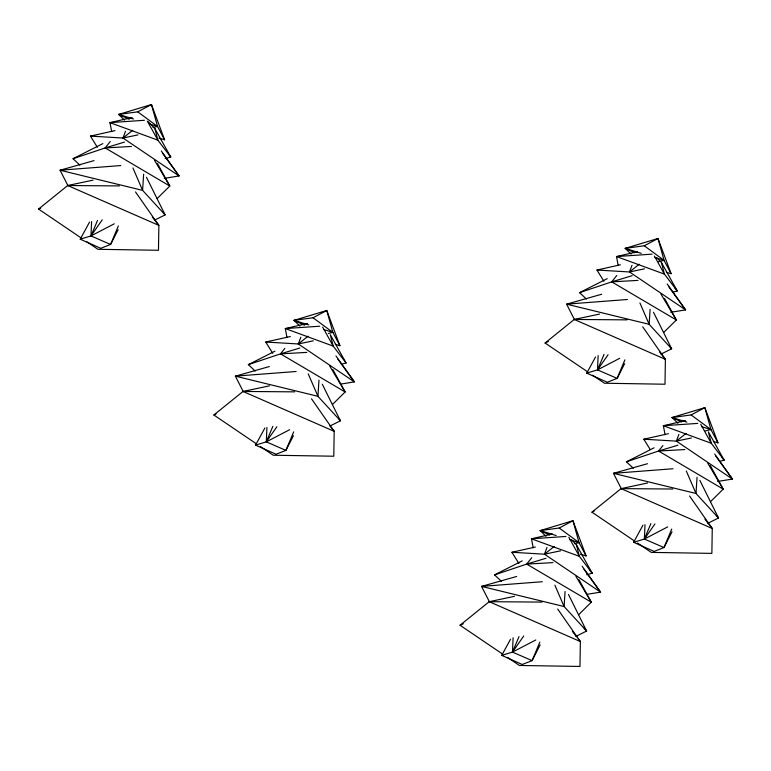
<?xml version="1.0" encoding="UTF-8"?>
<svg xmlns="http://www.w3.org/2000/svg" width="771" height="771" viewBox="0 0 771 771"><rect width="100%" height="100%" fill="white"/><g stroke="black" fill="none" stroke-linecap="round" stroke-linejoin="round"><path stroke-width="1.16" d="M91.604 221.605L90.978 235.936L110.59 244.455L118.098 229.777M266.92 427.539L266.303 441.87L285.916 450.38L293.423 435.702M513.11 637.771L512.484 652.112L532.096 660.622L540.134 644.893M598.132 355.537L597.506 369.878L617.128 378.388L624.626 363.71M644.999 524.704L644.373 539.045L663.985 547.555L672.033 531.826M143.647 174.198L142.606 190.379L165.119 214.887L154.451 220.169M318.972 380.132L317.931 396.313L340.435 420.821L329.766 426.103M565.076 591.521L564.112 606.546L586.615 631.054L575.947 636.335M650.107 309.296L649.143 324.312L671.647 348.82L660.978 354.101M697.042 477.307L696.001 493.479L718.505 517.987L707.845 523.268M97.387 147.309L90.429 136.101L122.974 138.028L125.5 131.321M272.703 353.243L265.744 342.035L298.29 343.962L300.815 337.255M603.915 281.251L596.956 270.043L629.502 271.961L632.027 265.263M518.883 563.476L511.934 552.267L544.471 554.195L546.996 547.497M650.146 449.397L643.824 439.21L676.36 441.128L678.885 434.43M118.358 225.932L110.59 244.455L100.731 248.32L80.232 239.193L89.561 222.048M293.674 431.866L285.916 450.38L276.047 454.254L255.548 445.118L264.887 427.982M624.886 359.864L617.128 378.388L607.259 382.252L586.76 373.125L595.549 356.992M539.854 642.098L532.096 660.622L522.227 664.486L501.728 655.36L510.518 639.226M671.743 529.031L663.985 547.555L654.116 551.419L633.627 542.292L642.956 525.157M97.532 220.429L90.978 235.936L80.232 239.193M272.847 426.363L266.303 441.87L255.548 445.118M604.059 354.371L597.506 369.878L586.76 373.125M519.028 636.605L512.484 652.112L501.728 655.36M650.926 523.538L644.373 539.045L633.627 542.292M102.215 219.86L90.978 235.936L114.281 223.792M276.876 426.739L266.303 441.87L289.597 429.726M608.078 354.747L597.506 369.878L619.749 358.284M523.711 636.036L512.484 652.112L535.778 639.969M654.945 523.914L644.373 539.045L667.676 526.901M79.924 165.139L73.043 158.71L105.193 147.926L110.253 141.517M255.24 371.063L248.358 364.635L280.509 353.86L284.856 348.367M586.452 299.071L579.57 292.643L611.721 281.858L616.79 275.459M501.42 581.305L494.539 574.877L526.689 564.093L531.759 557.693M633.309 468.238L626.428 461.81L658.588 451.025L662.925 445.542M157.149 198.552L169.803 186.042L157.467 163.491M332.465 404.476L345.129 391.976L332.783 369.415M663.677 332.484L676.34 319.975L664.554 298.444M578.645 614.718L591.309 602.209L578.963 579.657M710.534 501.651L723.198 489.142L710.293 465.559M81.09 237.902L38.55 209.076L67.703 185.522L93.031 180.144M256.406 443.826L213.866 415.01L243.029 391.456L269.503 385.837M587.618 371.834L545.078 343.018L574.241 319.454L599.559 314.086M634.475 541.001L591.945 512.175L621.098 488.621L647.573 483.003M502.586 654.068L460.046 625.242L489.209 601.688L514.536 596.32M164.252 178.352L179.055 175.961L122.974 138.028L132.708 130.28M340.705 384.103L354.381 381.896L298.29 343.962L308.034 336.204M670.78 312.284L685.592 309.903L629.502 271.961L639.246 264.212M717.637 481.451L732.45 479.07L676.36 441.128L686.103 433.379M586.885 594.335L600.561 592.138L544.471 554.195L554.214 546.446M124.516 120.151L118.676 114.426L137.73 111.843L151.463 104.548L164.589 139.773L158.903 138.144M299.832 326.085L294.002 320.35L313.045 317.768L326.779 310.472L339.905 345.707L335.356 344.396M631.044 254.083L625.204 248.358L644.257 245.776L657.991 238.48L671.117 273.715L666.568 272.404M677.911 423.25L672.071 417.525L691.115 414.943L704.858 407.647L717.974 442.872L713.435 441.571M546.013 536.317L540.182 530.593L559.226 528.01L572.959 520.714L586.085 555.939L580.409 554.31M73.043 158.71L102.842 143.628M248.358 364.635L274.968 351.171M579.57 292.643L607.249 278.639M626.428 461.81L654.107 447.806M494.539 574.877L522.218 560.874M38.55 209.076L40.718 208.083M213.866 415.01L216.034 414.017M545.078 343.018L548.326 341.514M591.945 512.175L594.104 511.183M460.046 625.242L463.304 623.749M154.422 160.156L169.803 186.042L105.193 147.926L124.516 142.095M329.737 366.09L345.129 391.976L280.509 353.86L299.832 348.029M660.949 294.088L676.34 319.975L611.721 281.858L632.181 275.69M707.807 463.255L723.198 489.142L658.588 451.025L677.911 445.204M575.918 576.322L591.309 602.209L526.689 564.093L546.013 558.271M129.22 119.283L118.676 114.426L151.463 104.548L157.535 126.444L164.589 139.773M304.535 325.208L294.002 320.35L326.779 310.472L332.85 332.368L339.905 345.707M634.697 252.734L625.204 248.358L657.991 238.48L664.062 260.376L671.117 273.715M681.554 421.901L672.071 417.525L704.858 407.647L710.929 429.543L717.974 442.872M549.665 534.958L540.182 530.593L572.959 520.714L579.031 542.611L586.085 555.939M94.052 160.619L60.061 170.218L68.05 185.869M269.378 366.543L235.377 376.152L243.376 391.803M601.717 294.233L566.589 304.16L574.588 319.801M647.447 463.718L613.456 473.327L621.445 488.968M516.686 576.467L481.557 586.394L489.556 602.035M165.148 158.595L170.757 157.053L154.961 128.728L148.417 121.847M341.592 364.22L346.073 362.977L330.287 334.662L333.197 346.102L346.073 362.977M672.804 292.219L677.285 290.985L661.499 262.66L656.584 257.504M719.661 461.386L724.142 460.152L708.356 431.827L711.267 443.277L724.142 460.152L721.887 457.444M586.654 574.761L592.253 573.219L576.467 544.895L571.552 539.739M153.044 127.523L157.535 126.444L137.73 111.843M328.359 333.457L332.85 332.368L313.045 317.768M658.444 261.735L664.062 260.376L644.257 245.776M705.311 430.902L710.929 429.543L691.115 414.943M574.54 543.7L579.031 542.611L559.226 528.01M111.679 131.619L109.964 122.628L132.159 117.52M307.475 323.454L285.289 328.562L286.995 337.553M637.521 251.722L616.501 256.56L618.207 265.561M685.554 420.619L663.359 425.727L665.074 434.728M552.489 533.956L531.47 538.794L533.185 547.795M90.429 136.101L115.043 130.598M265.744 342.035L290.359 336.522M596.956 270.043L620.395 264.79M643.824 439.21L668.428 433.697M511.934 552.267L535.373 547.024M122.974 138.028L137.97 134.896M629.502 271.961L644.498 268.828M298.29 343.962L313.286 340.83M676.36 441.128L691.356 437.995M544.471 554.195L560.623 550.822M120.825 165.563L60.061 170.218L142.606 190.379L132.93 167.943M627.353 299.495L566.589 304.16L649.143 324.312L639.92 302.945M296.141 371.487L235.377 376.152L317.931 396.313L308.246 373.877M673.025 468.749L613.456 473.327L696.001 493.479L686.325 471.042M542.321 581.729L481.557 586.394L564.112 606.546L554.889 585.179M169.254 155.25L170.757 157.053L157.882 140.168L109.964 122.628L144.399 120.286M652.121 254.141L616.501 256.56L664.409 274.11L677.285 290.985L675.03 288.277M319.724 326.22L285.289 328.562L333.197 346.102L322.654 327.058M697.794 423.395L663.359 425.727L711.267 443.277L700.723 424.233M565.904 536.462L531.47 538.794L579.378 556.344L592.253 573.219L589.246 569.615M105.193 147.926L131.465 146.461M611.721 281.858L638.002 280.393M280.509 353.86L306.791 352.395M658.588 451.025L684.86 449.56M526.689 564.093L552.971 562.628M119.37 185.917L67.703 185.522L158.865 225.392L158.469 250.286L97.907 249.293L87.027 241.921M627.102 319.859L574.241 319.454L665.392 359.325L664.997 384.228L604.435 383.226L592.562 375.188M294.686 391.851L243.029 391.456L334.18 431.326L333.785 456.22L273.223 455.227L260.367 446.505M672.755 489.016L621.098 488.621L712.259 528.492L711.864 553.385L651.293 552.393L637.444 543.006M542.071 602.093L489.209 601.688L580.37 641.559L579.965 666.452L519.403 665.46L507.53 657.422M109.964 122.628L112.277 123.061M625.204 248.358L641.212 253.312M654.926 257.553L664.062 260.376M118.676 114.426L133.537 119.013M149.535 123.967L157.535 126.444M672.071 417.525L686.922 422.123M701.783 426.72L710.929 429.543M294.002 320.35L308.853 324.948M323.714 329.545L332.85 332.368M540.182 530.593L556.18 535.537M569.894 539.787L579.031 542.611M659.552 351.894L665.392 359.325L642.725 326.837M704.945 519.201L712.259 528.492L689.582 496.004M572.323 631.343L576.708 636.913M578.173 638.773L580.37 641.559L557.693 609.071M330.528 426.681L334.18 431.326L311.513 398.829M152.292 217.027L158.865 225.392L135.503 191.912M669.469 346.006L671.647 348.82L653.529 312.274M716.336 515.173L718.505 517.987L699.856 480.362M583.724 627.295L586.615 631.054L568.497 594.508M338.989 418.942L340.435 420.821L322.317 384.266M163.664 213.008L165.119 214.887L146.461 177.263M668.987 286.995L685.592 309.903L667.166 283.959M715.845 456.162L732.45 479.07L714.707 454.08M583.955 569.229L600.561 592.138L582.134 566.193M337.775 358.997L354.381 381.896L335.954 355.951M162.45 153.063L179.055 175.961L161.312 150.981M654.415 256.068L664.409 274.11L661.499 262.66M568.834 537.3L579.378 556.344L576.467 544.895M147.328 121.134L157.882 140.168L154.961 128.728"/></g></svg>
